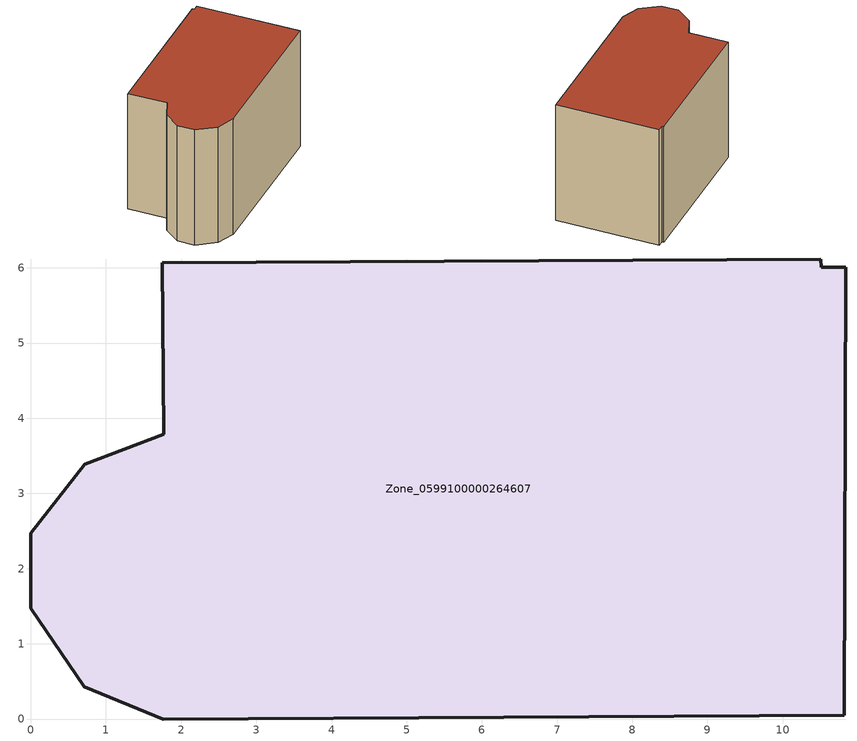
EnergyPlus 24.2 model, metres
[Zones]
Zone_0599100000264607
 floor ground (C_G): 1.75,6.07 10.51,6.12 10.51,6.01 10.84,6.01 10.82,0.05 1.76,0 0.71,0.43 0,1.47 0,2.47 0.72,3.39 1.77,3.79 z0
 wall outside (C_F): 1.76,0 10.82,0.05 10.84,6.01 10.51,6.01 10.51,6.12 1.75,6.07 1.77,3.79 0.72,3.39 0,2.47 0,1.47 0.71,0.43 1.76,0 z0:7.3
 roof outside (C_R): 10.51,6.12 1.75,6.07 1.77,3.79 0.72,3.39 0,2.47 0,1.47 0.71,0.43 1.76,0 10.82,0.05 10.84,6.01 10.51,6.01 z7.3
[BUILDING]
Pand.0599100000264607: North Axis=0; Terrain=City; Loads Convergence Tolerance Value=0.04; Temperature Convergence Tolerance Value=0.4; Solar Distribution=FullExterior; Maximum Number of Warmup Days=25; Minimum Number of Warmup Days=1
[Site:Location]
Rotterdam.The.Hague.AP_ZH_NLD Design_Conditions: Latitude=51.96; Longitude=4.45; Time Zone=1; Elevation=-4.5
[SITE:GROUNDTEMPERATURE:BUILDINGSURFACE]
18, 18, 18, 18, 18, 18, 18, 18, 18, 18, 18, 18
[MATERIAL] Thermal Absorptance=0.9; Solar Absorptance=0.7; Visible Absorptance=0.7
Name | Roughness | Thickness | Conductivity | Density | Specific Heat
G.D.1965 | MediumSmooth | 0.15 | 1 | 540 | 1210
F.D.1965 | Rough | 0.3 | 0.857143 | 1920 | 840
R.D.1965 | MediumRough | 0.2 | 0.08 | 1500 | 1000
[CONSTRUCTION]
C_G: G.D.1965
C_F: F.D.1965
C_R: R.D.1965
[ZONE]
Zone_0599100000264607: Type=1; Multiplier=1; Ceiling Height=Autocalculate; Volume=Autocalculate; Floor Area=autocalculate; Part of Total Floor Area=Yes
[ZONEINFILTRATION:DESIGNFLOWRATE]
Infil_Zone_0599100000264607: Zone or ZoneList or Space or SpaceList=Zone_0599100000264607; Schedule=AlwaysOn; Design Flow Rate Calculation Method=Flow/Area; Flow Rate per Floor Area=0.0042; Constant Term Coefficient=1; Temperature Term Coefficient=0; Velocity Term Coefficient=0; Velocity Squared Term Coefficient=0
[HVACTEMPLATE:ZONE:IDEALLOADSAIRSYSTEM]
Zone_0599100000264607: Maximum Heating Supply Air Temperature=50; Minimum Cooling Supply Air Temperature=13; Maximum Heating Supply Air Humidity Ratio=0.0156; Minimum Cooling Supply Air Humidity Ratio=0.0077; Heating Limit=NoLimit; Cooling Limit=NoLimit; Dehumidification Control Type=ConstantSensibleHeatRatio; Cooling Sensible Heat Ratio=0.7; Dehumidification Setpoint=60; Humidification Control Type=None; Humidification Setpoint=30; Outdoor Air Method=None; Outdoor Air Flow Rate per Person=0.00944; Outdoor Air Flow Rate per Zone Floor Area=0; Outdoor Air Flow Rate per Zone=0; Demand Controlled Ventilation Type=None; Outdoor Air Economizer Type=NoEconomizer; Heat Recovery Type=None; Sensible Heat Recovery Effectiveness=0.7; Latent Heat Recovery Effectiveness=0.65
[ZONECONTROL:THERMOSTAT]
ThermostatControl_Zone_0599100000264607: Zone or ZoneList=Zone_0599100000264607; Control Type Schedule=DualSetpointControlType; Control 1=Thermostat_Zone_0599100000264607; Temperature Difference Between Cutout And Setpoint=0
[THERMOSTATSETPOINT:DUALSETPOINT]
Thermostat_Zone_0599100000264607: Heating Setpoint Temperature Schedule=HeatingSetpoint_Zone_0599100000264607; Cooling Setpoint Temperature Schedule=CoolingSetpoint_Zone_0599100000264607
[SCHEDULE:COMPACT]
HeatingSetpoint_Zone_0599100000264607: Through: 12/31, For: AllDays, Until: 24:00, 21
CoolingSetpoint_Zone_0599100000264607: Through: 12/31, For: AllDays, Until: 24:00, 24
DualSetpointControlType: Through: 12/31, For: AllDays, Until: 24:00, 4
AlwaysOn: Through: 12/31, For: AllDays, Until: 24:00, 1
